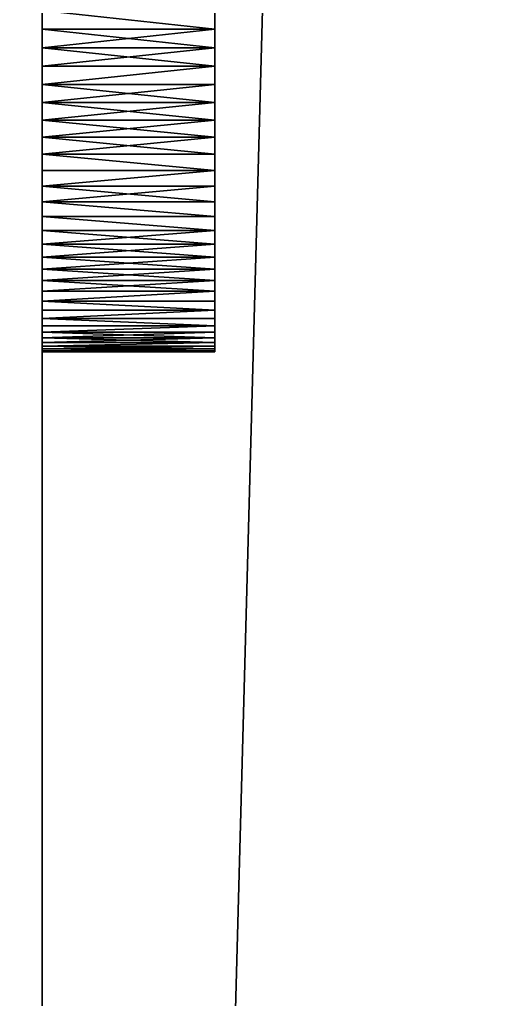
# Model space of a CAD drawing. Header units: millimetres. Extents: x 0 to 520, y -2 to 382.
# Drawn here: x 510.37 to 513.08, y 70.04 to 75.73 of the extents above; entities that cross this region are included whole.
import ezdxf

# ---------------------------------------------------------------- set-up
doc = ezdxf.new("R2010")
doc.units = ezdxf.units.MM

msp = doc.modelspace()

# ---------------------------------------------------------------- linework, layer by layer
at = {"layer": 'BRASS', "color": 52}
for points in [[(499.5, 359.5, 90), (520, 380, 90), (499.5, 20.5, 90)], [(499.5, 20.5, 90), (520, 380, 90), (520, 0, 90)], [(520, 380, 98), (510, 370, 98), (510, 10, 98)], [(520, 380, 98), (510, 10, 98), (520, 0, 98)]]:
    msp.add_3dface(points, dxfattribs=at)
at = {"layer": 'TEAK', "color": 34}
for points in [[(520, 380), (520, 0), (500, 360)], [(520, 0, 90), (520, 380, 90), (510.5, 360, 90)], [(500, 360), (520, 0), (500, 20)], [(520, 0, 90), (510.5, 360, 90), (510.5, 20, 90)], [(510.5, 20, 90), (510.5, 360, 90), (510.5, 321, 86)], [(510.5, 20, 90), (510.5, 321, 86), (510.5, 299, 86)], [(510.5, 20, 90), (510.5, 299, 86), (510.5, 201, 86)], [(510.5, 20, 90), (510.5, 201, 86), (510.5, 179, 86)], [(510.5, 20, 90), (510.5, 179, 86), (510.5, 81, 86)], [(506, 59, 68.5), (510.5, 59, 68.5), (510.5, 81, 68.5)], [(506, 59, 68.5), (510.5, 81, 68.5), (506, 81, 68.5)], [(510.5, 75.6721, 74.1754), (510.5, 81, 86), (510.5, 75.781, 74.1891)], [(510.5, 75.5641, 74.1564), (510.5, 81, 86), (510.5, 75.6721, 74.1754)], [(510.5, 75.4571, 74.132), (510.5, 81, 86), (510.5, 75.5641, 74.1564)], [(510.5, 75.3515, 74.1023), (510.5, 81, 86), (510.5, 75.4571, 74.132)], [(510.5, 75.2476, 74.0673), (510.5, 81, 86), (510.5, 75.3515, 74.1023)], [(510.5, 75.1454, 74.0272), (510.5, 81, 86), (510.5, 75.2476, 74.0673)], [(510.5, 75.0455, 73.9821), (510.5, 81, 86), (510.5, 75.1454, 74.0272)], [(510.5, 75.6721, 69.8246), (510.5, 75.781, 69.8109), (510.5, 81, 68.5)], [(510.5, 64.9545, 73.9821), (510.5, 59, 86), (510.5, 81, 86)], [(510.5, 64.9545, 73.9821), (510.5, 81, 86), (510.5, 75.0455, 73.9821)], [(510.5, 59, 68.5), (510.5, 75.6721, 69.8246), (510.5, 81, 68.5)], [(510.5, 20, 90), (510.5, 81, 86), (510.5, 59, 86)], [(511.5, 78.1666, 71.618), (511.5, 77.3284, 70.2463), (511.5, 75.2476, 69.9327)], [(511.5, 78.1666, 71.618), (511.5, 75.1454, 69.9728), (511.5, 74.4251, 70.4639)], [(511.5, 78.1666, 71.618), (511.5, 75.2476, 69.9327), (511.5, 75.1454, 69.9728)], [(511.5, 78.0479, 72.8038), (511.5, 78.1666, 71.618), (511.5, 74.4251, 70.4639)], [(511.5, 78.0479, 72.8038), (511.5, 74.4251, 70.4639), (511.5, 74.0423, 70.9963)], [(511.5, 77.5749, 73.5361), (511.5, 78.0479, 72.8038), (511.5, 74.0423, 70.9963)], [(511.5, 77.5749, 73.5361), (511.5, 74.0423, 70.9963), (511.5, 73.8822, 72.5958)], [(511.5, 77.5749, 73.5361), (511.5, 74.5036, 73.6127), (511.5, 76.1097, 74.1973)], [(511.5, 77.5749, 73.5361), (511.5, 73.8822, 72.5958), (511.5, 74.5036, 73.6127)], [(511.5, 77.3284, 70.2463), (511.5, 76.3279, 69.8246), (511.5, 75.3515, 69.8977)], [(511.5, 77.3284, 70.2463), (511.5, 75.3515, 69.8977), (511.5, 75.2476, 69.9327)], [(511.5, 76.3279, 69.8246), (511.5, 75.781, 69.8109), (511.5, 75.6721, 69.8246)], [(511.5, 76.3279, 69.8246), (511.5, 75.4571, 69.868), (511.5, 75.3515, 69.8977)], [(511.5, 76.3279, 69.8246), (511.5, 75.6721, 69.8246), (511.5, 75.4571, 69.868)], [(511.5, 76.1097, 74.1973), (511.5, 74.5036, 73.6127), (511.5, 75.6721, 74.1754)], [(511.5, 76.1097, 74.1973), (511.5, 75.6721, 74.1754), (511.5, 76, 74.2)], [(511.5, 76, 74.2), (511.5, 75.6721, 74.1754), (511.5, 75.781, 74.1891)], [(511.5, 75.781, 69.8109), (510.5, 75.781, 69.8109), (511.5, 75.6721, 69.8246)], [(510.5, 75.781, 69.8109), (510.5, 75.6721, 69.8246), (511.5, 75.6721, 69.8246)], [(511.5, 75.6721, 74.1754), (510.5, 75.781, 74.1891), (511.5, 75.781, 74.1891)], [(510.5, 75.6721, 74.1754), (510.5, 75.781, 74.1891), (511.5, 75.6721, 74.1754)], [(510.5, 64.4359, 69.8436), (510.5, 75.5641, 69.8436), (510.5, 75.6721, 69.8246)], [(510.5, 64.3279, 69.8246), (510.5, 64.4359, 69.8436), (510.5, 75.6721, 69.8246)], [(510.5, 59, 68.5), (510.5, 64.3279, 69.8246), (510.5, 75.6721, 69.8246)], [(510.5, 75.6721, 69.8246), (510.5, 75.5641, 69.8436), (511.5, 75.6721, 69.8246)], [(511.5, 75.6721, 69.8246), (510.5, 75.5641, 69.8436), (511.5, 75.5641, 69.8436)], [(510.5, 75.5641, 74.1564), (510.5, 75.6721, 74.1754), (511.5, 75.5641, 74.1564)], [(511.5, 75.5641, 74.1564), (510.5, 75.6721, 74.1754), (511.5, 75.6721, 74.1754)], [(511.5, 75.6721, 69.8246), (511.5, 75.5641, 69.8436), (511.5, 75.4571, 69.868)], [(511.5, 75.6721, 74.1754), (511.5, 74.9478, 73.9321), (511.5, 75.0455, 73.9821)], [(511.5, 75.6721, 74.1754), (511.5, 75.4571, 74.132), (511.5, 75.5641, 74.1564)], [(511.5, 75.6721, 74.1754), (511.5, 74.5036, 73.6127), (511.5, 74.9478, 73.9321)], [(511.5, 75.6721, 74.1754), (511.5, 75.0455, 73.9821), (511.5, 75.4571, 74.132)], [(510.5, 64.4359, 69.8436), (510.5, 75.4571, 69.868), (510.5, 75.5641, 69.8436)], [(510.5, 75.5641, 69.8436), (510.5, 75.4571, 69.868), (511.5, 75.5641, 69.8436)], [(511.5, 75.5641, 69.8436), (510.5, 75.4571, 69.868), (511.5, 75.4571, 69.868)], [(510.5, 75.4571, 74.132), (510.5, 75.5641, 74.1564), (511.5, 75.4571, 74.132)], [(511.5, 75.4571, 74.132), (510.5, 75.5641, 74.1564), (511.5, 75.5641, 74.1564)], [(510.5, 64.5429, 69.868), (510.5, 75.3515, 69.8977), (510.5, 75.4571, 69.868)], [(510.5, 64.4359, 69.8436), (510.5, 64.5429, 69.868), (510.5, 75.4571, 69.868)], [(510.5, 75.4571, 69.868), (510.5, 75.3515, 69.8977), (511.5, 75.4571, 69.868)], [(511.5, 75.4571, 69.868), (510.5, 75.3515, 69.8977), (511.5, 75.3515, 69.8977)], [(511.5, 75.3515, 74.1023), (510.5, 75.3515, 74.1023), (511.5, 75.4571, 74.132)], [(510.5, 75.3515, 74.1023), (510.5, 75.4571, 74.132), (511.5, 75.4571, 74.132)], [(511.5, 75.4571, 74.132), (511.5, 75.0455, 73.9821), (511.5, 75.1454, 74.0272)], [(511.5, 75.4571, 74.132), (511.5, 75.1454, 74.0272), (511.5, 75.2476, 74.0673)], [(511.5, 75.4571, 74.132), (511.5, 75.2476, 74.0673), (511.5, 75.3515, 74.1023)], [(510.5, 64.6485, 69.8977), (510.5, 75.2476, 69.9327), (510.5, 75.3515, 69.8977)], [(510.5, 64.5429, 69.868), (510.5, 64.6485, 69.8977), (510.5, 75.3515, 69.8977)], [(510.5, 75.3515, 69.8977), (510.5, 75.2476, 69.9327), (511.5, 75.3515, 69.8977)], [(511.5, 75.3515, 69.8977), (510.5, 75.2476, 69.9327), (511.5, 75.2476, 69.9327)], [(510.5, 75.2476, 74.0673), (510.5, 75.3515, 74.1023), (511.5, 75.2476, 74.0673)], [(511.5, 75.2476, 74.0673), (510.5, 75.3515, 74.1023), (511.5, 75.3515, 74.1023)], [(510.5, 64.7524, 69.9327), (510.5, 75.1454, 69.9728), (510.5, 75.2476, 69.9327)], [(510.5, 64.6485, 69.8977), (510.5, 64.7524, 69.9327), (510.5, 75.2476, 69.9327)], [(510.5, 75.2476, 69.9327), (510.5, 75.1454, 69.9728), (511.5, 75.2476, 69.9327)], [(511.5, 75.2476, 69.9327), (510.5, 75.1454, 69.9728), (511.5, 75.1454, 69.9728)], [(510.5, 75.1454, 74.0272), (510.5, 75.2476, 74.0673), (511.5, 75.1454, 74.0272)], [(511.5, 75.1454, 74.0272), (510.5, 75.2476, 74.0673), (511.5, 75.2476, 74.0673)], [(510.5, 64.9545, 70.0179), (510.5, 75.0455, 70.0179), (510.5, 75.1454, 69.9728)], [(510.5, 64.8546, 69.9728), (510.5, 64.9545, 70.0179), (510.5, 75.1454, 69.9728)], [(510.5, 64.7524, 69.9327), (510.5, 64.8546, 69.9728), (510.5, 75.1454, 69.9728)], [(511.5, 75.1454, 69.9728), (510.5, 75.1454, 69.9728), (511.5, 75.0455, 70.0179)], [(510.5, 75.1454, 69.9728), (510.5, 75.0455, 70.0179), (511.5, 75.0455, 70.0179)], [(511.5, 75.0455, 73.9821), (510.5, 75.0455, 73.9821), (511.5, 75.1454, 74.0272)], [(510.5, 75.0455, 73.9821), (510.5, 75.1454, 74.0272), (511.5, 75.1454, 74.0272)], [(511.5, 75.1454, 69.9728), (511.5, 75.0455, 70.0179), (511.5, 74.5036, 70.3873)], [(511.5, 75.1454, 69.9728), (511.5, 74.5036, 70.3873), (511.5, 74.4251, 70.4639)], [(510.5, 64.9545, 73.9821), (510.5, 75.0455, 73.9821), (510.5, 74.9478, 73.9321)], [(510.5, 64.9545, 70.0179), (510.5, 74.9478, 70.0679), (510.5, 75.0455, 70.0179)], [(510.5, 75.0455, 70.0179), (510.5, 74.9478, 70.0679), (511.5, 75.0455, 70.0179)], [(511.5, 75.0455, 70.0179), (510.5, 74.9478, 70.0679), (511.5, 74.9478, 70.0679)], [(510.5, 74.9478, 73.9321), (510.5, 75.0455, 73.9821), (511.5, 74.9478, 73.9321)], [(511.5, 74.9478, 73.9321), (510.5, 75.0455, 73.9821), (511.5, 75.0455, 73.9821)], [(511.5, 75.0455, 70.0179), (511.5, 74.9478, 70.0679), (511.5, 74.8528, 70.1228)], [(511.5, 75.0455, 70.0179), (511.5, 74.8528, 70.1228), (511.5, 74.7607, 70.1823)], [(511.5, 75.0455, 70.0179), (511.5, 74.7607, 70.1823), (511.5, 74.6716, 70.2463)], [(511.5, 75.0455, 70.0179), (511.5, 74.6716, 70.2463), (511.5, 74.5859, 70.3147)], [(511.5, 75.0455, 70.0179), (511.5, 74.5859, 70.3147), (511.5, 74.5036, 70.3873)], [(510.5, 65.1472, 73.8772), (510.5, 74.9478, 73.9321), (510.5, 74.8528, 73.8772)], [(510.5, 65.0522, 73.9321), (510.5, 74.9478, 73.9321), (510.5, 65.1472, 73.8772)], [(510.5, 64.9545, 73.9821), (510.5, 74.9478, 73.9321), (510.5, 65.0522, 73.9321)], [(510.5, 65.0522, 70.0679), (510.5, 74.8528, 70.1228), (510.5, 74.9478, 70.0679)], [(510.5, 64.9545, 70.0179), (510.5, 65.0522, 70.0679), (510.5, 74.9478, 70.0679)], [(511.5, 74.9478, 70.0679), (510.5, 74.9478, 70.0679), (511.5, 74.8528, 70.1228)], [(510.5, 74.9478, 70.0679), (510.5, 74.8528, 70.1228), (511.5, 74.8528, 70.1228)], [(510.5, 74.8528, 73.8772), (510.5, 74.9478, 73.9321), (511.5, 74.8528, 73.8772)], [(511.5, 74.8528, 73.8772), (510.5, 74.9478, 73.9321), (511.5, 74.9478, 73.9321)], [(511.5, 74.9478, 73.9321), (511.5, 74.7607, 73.8177), (511.5, 74.8528, 73.8772)], [(511.5, 74.9478, 73.9321), (511.5, 74.5036, 73.6127), (511.5, 74.7607, 73.8177)], [(510.5, 65.2393, 73.8177), (510.5, 74.8528, 73.8772), (510.5, 74.7607, 73.8177)], [(510.5, 65.1472, 73.8772), (510.5, 74.8528, 73.8772), (510.5, 65.2393, 73.8177)], [(510.5, 65.2393, 70.1823), (510.5, 74.7607, 70.1823), (510.5, 74.8528, 70.1228)], [(510.5, 65.1472, 70.1228), (510.5, 65.2393, 70.1823), (510.5, 74.8528, 70.1228)], [(510.5, 65.0522, 70.0679), (510.5, 65.1472, 70.1228), (510.5, 74.8528, 70.1228)], [(511.5, 74.8528, 70.1228), (510.5, 74.7607, 70.1823), (511.5, 74.7607, 70.1823)], [(510.5, 74.8528, 70.1228), (510.5, 74.7607, 70.1823), (511.5, 74.8528, 70.1228)], [(511.5, 74.7607, 73.8177), (510.5, 74.7607, 73.8177), (511.5, 74.8528, 73.8772)], [(510.5, 74.7607, 73.8177), (510.5, 74.8528, 73.8772), (511.5, 74.8528, 73.8772)], [(510.5, 65.2393, 73.8177), (510.5, 74.7607, 73.8177), (510.5, 74.6716, 73.7537)], [(510.5, 65.2393, 70.1823), (510.5, 74.6716, 70.2463), (510.5, 74.7607, 70.1823)], [(511.5, 74.7607, 70.1823), (510.5, 74.6716, 70.2463), (511.5, 74.6716, 70.2463)], [(510.5, 74.7607, 70.1823), (510.5, 74.6716, 70.2463), (511.5, 74.7607, 70.1823)], [(510.5, 74.6716, 73.7537), (510.5, 74.7607, 73.8177), (511.5, 74.6716, 73.7537)], [(511.5, 74.6716, 73.7537), (510.5, 74.7607, 73.8177), (511.5, 74.7607, 73.8177)], [(511.5, 74.7607, 73.8177), (511.5, 74.5036, 73.6127), (511.5, 74.5859, 73.6853)], [(511.5, 74.7607, 73.8177), (511.5, 74.5859, 73.6853), (511.5, 74.6716, 73.7537)], [(510.5, 65.3284, 73.7537), (510.5, 74.6716, 73.7537), (510.5, 74.5859, 73.6853)], [(510.5, 65.2393, 73.8177), (510.5, 74.6716, 73.7537), (510.5, 65.3284, 73.7537)], [(510.5, 65.4141, 70.3147), (510.5, 74.5859, 70.3147), (510.5, 74.6716, 70.2463)], [(510.5, 65.3284, 70.2463), (510.5, 65.4141, 70.3147), (510.5, 74.6716, 70.2463)], [(510.5, 65.2393, 70.1823), (510.5, 65.3284, 70.2463), (510.5, 74.6716, 70.2463)], [(511.5, 74.6716, 70.2463), (510.5, 74.6716, 70.2463), (511.5, 74.5859, 70.3147)], [(510.5, 74.6716, 70.2463), (510.5, 74.5859, 70.3147), (511.5, 74.5859, 70.3147)], [(510.5, 74.5859, 73.6853), (510.5, 74.6716, 73.7537), (511.5, 74.5859, 73.6853)], [(511.5, 74.5859, 73.6853), (510.5, 74.6716, 73.7537), (511.5, 74.6716, 73.7537)], [(510.5, 65.4141, 73.6853), (510.5, 74.5859, 73.6853), (510.5, 74.5036, 73.6127)], [(510.5, 65.3284, 73.7537), (510.5, 74.5859, 73.6853), (510.5, 65.4141, 73.6853)], [(510.5, 65.4141, 70.3147), (510.5, 74.5036, 70.3873), (510.5, 74.5859, 70.3147)], [(511.5, 74.5859, 70.3147), (510.5, 74.5859, 70.3147), (511.5, 74.5036, 70.3873)], [(510.5, 74.5859, 70.3147), (510.5, 74.5036, 70.3873), (511.5, 74.5036, 70.3873)], [(510.5, 74.5036, 73.6127), (510.5, 74.5859, 73.6853), (511.5, 74.5036, 73.6127)], [(511.5, 74.5036, 73.6127), (510.5, 74.5859, 73.6853), (511.5, 74.5859, 73.6853)], [(510.5, 65.4964, 73.6127), (510.5, 74.5036, 73.6127), (510.5, 74.4251, 73.5361)], [(510.5, 65.4141, 73.6853), (510.5, 74.5036, 73.6127), (510.5, 65.4964, 73.6127)], [(510.5, 65.4964, 70.3873), (510.5, 74.4251, 70.4639), (510.5, 74.5036, 70.3873)], [(510.5, 65.4141, 70.3147), (510.5, 65.4964, 70.3873), (510.5, 74.5036, 70.3873)], [(511.5, 74.5036, 70.3873), (510.5, 74.4251, 70.4639), (511.5, 74.4251, 70.4639)], [(510.5, 74.5036, 70.3873), (510.5, 74.4251, 70.4639), (511.5, 74.5036, 70.3873)], [(511.5, 74.4251, 73.5361), (510.5, 74.5036, 73.6127), (511.5, 74.5036, 73.6127)], [(510.5, 74.4251, 73.5361), (510.5, 74.5036, 73.6127), (511.5, 74.4251, 73.5361)], [(511.5, 74.5036, 73.6127), (511.5, 74.28, 73.3717), (511.5, 74.3505, 73.4557)], [(511.5, 74.5036, 73.6127), (511.5, 74.3505, 73.4557), (511.5, 74.4251, 73.5361)], [(511.5, 74.5036, 73.6127), (511.5, 73.8822, 72.5958), (511.5, 74.28, 73.3717)], [(510.5, 65.4964, 73.6127), (510.5, 74.4251, 73.5361), (510.5, 65.5749, 73.5361)], [(510.5, 65.6495, 73.4557), (510.5, 65.5749, 73.5361), (510.5, 74.4251, 73.5361)], [(510.5, 65.6495, 73.4557), (510.5, 74.4251, 73.5361), (510.5, 74.3505, 73.4557)], [(510.5, 65.5749, 70.4639), (510.5, 74.3505, 70.5443), (510.5, 74.4251, 70.4639)], [(510.5, 65.4964, 70.3873), (510.5, 65.5749, 70.4639), (510.5, 74.4251, 70.4639)], [(511.5, 74.4251, 70.4639), (510.5, 74.3505, 70.5443), (511.5, 74.3505, 70.5443)], [(510.5, 74.4251, 70.4639), (510.5, 74.3505, 70.5443), (511.5, 74.4251, 70.4639)], [(511.5, 74.3505, 73.4557), (510.5, 74.4251, 73.5361), (511.5, 74.4251, 73.5361)], [(510.5, 74.3505, 73.4557), (510.5, 74.4251, 73.5361), (511.5, 74.3505, 73.4557)], [(511.5, 74.0423, 70.9963), (511.5, 74.4251, 70.4639), (511.5, 74.3505, 70.5443)], [(510.5, 65.6495, 73.4557), (510.5, 74.3505, 73.4557), (510.5, 74.28, 73.3717)], [(510.5, 65.6495, 70.5443), (510.5, 74.28, 70.6283), (510.5, 74.3505, 70.5443)], [(510.5, 65.5749, 70.4639), (510.5, 65.6495, 70.5443), (510.5, 74.3505, 70.5443)], [(511.5, 74.3505, 70.5443), (510.5, 74.28, 70.6283), (511.5, 74.28, 70.6283)], [(510.5, 74.3505, 70.5443), (510.5, 74.28, 70.6283), (511.5, 74.3505, 70.5443)], [(511.5, 74.28, 73.3717), (510.5, 74.3505, 73.4557), (511.5, 74.3505, 73.4557)], [(510.5, 74.28, 73.3717), (510.5, 74.3505, 73.4557), (511.5, 74.28, 73.3717)], [(511.5, 74.0423, 70.9963), (511.5, 74.3505, 70.5443), (511.5, 74.28, 70.6283)], [(510.5, 65.72, 73.3717), (510.5, 65.6495, 73.4557), (510.5, 74.28, 73.3717)], [(510.5, 65.7863, 73.2842), (510.5, 65.72, 73.3717), (510.5, 74.28, 73.3717)], [(510.5, 65.7863, 73.2842), (510.5, 74.28, 73.3717), (510.5, 74.2137, 73.2842)], [(510.5, 65.72, 70.6283), (510.5, 74.2137, 70.7158), (510.5, 74.28, 70.6283)], [(510.5, 65.6495, 70.5443), (510.5, 65.72, 70.6283), (510.5, 74.28, 70.6283)], [(511.5, 74.28, 70.6283), (510.5, 74.2137, 70.7158), (511.5, 74.2137, 70.7158)], [(510.5, 74.28, 70.6283), (510.5, 74.2137, 70.7158), (511.5, 74.28, 70.6283)], [(511.5, 74.2137, 73.2842), (510.5, 74.28, 73.3717), (511.5, 74.28, 73.3717)], [(510.5, 74.2137, 73.2842), (510.5, 74.28, 73.3717), (511.5, 74.2137, 73.2842)], [(511.5, 74.0423, 70.9963), (511.5, 74.28, 70.6283), (511.5, 74.2137, 70.7158)], [(511.5, 74.28, 73.3717), (511.5, 73.8822, 72.5958), (511.5, 73.9146, 72.7007)], [(511.5, 74.28, 73.3717), (511.5, 74.0947, 73.1), (511.5, 74.1519, 73.1936)], [(511.5, 74.28, 73.3717), (511.5, 74.1519, 73.1936), (511.5, 74.2137, 73.2842)], [(511.5, 74.28, 73.3717), (511.5, 73.9146, 72.7007), (511.5, 74.0947, 73.1)], [(510.5, 65.8481, 73.1936), (510.5, 74.2137, 73.2842), (510.5, 74.1519, 73.1936)], [(510.5, 65.8481, 73.1936), (510.5, 65.7863, 73.2842), (510.5, 74.2137, 73.2842)], [(510.5, 65.8481, 70.8064), (510.5, 74.1519, 70.8064), (510.5, 74.2137, 70.7158)], [(510.5, 65.7863, 70.7158), (510.5, 65.8481, 70.8064), (510.5, 74.2137, 70.7158)], [(510.5, 65.72, 70.6283), (510.5, 65.7863, 70.7158), (510.5, 74.2137, 70.7158)], [(511.5, 74.2137, 70.7158), (510.5, 74.1519, 70.8064), (511.5, 74.1519, 70.8064)], [(510.5, 74.2137, 70.7158), (510.5, 74.1519, 70.8064), (511.5, 74.2137, 70.7158)], [(511.5, 74.1519, 73.1936), (510.5, 74.2137, 73.2842), (511.5, 74.2137, 73.2842)], [(510.5, 74.1519, 73.1936), (510.5, 74.2137, 73.2842), (511.5, 74.1519, 73.1936)], [(511.5, 74.0947, 70.9), (511.5, 74.2137, 70.7158), (511.5, 74.1519, 70.8064)], [(511.5, 74.0423, 70.9963), (511.5, 74.2137, 70.7158), (511.5, 74.0947, 70.9)], [(510.5, 65.9053, 73.1), (510.5, 74.1519, 73.1936), (510.5, 74.0947, 73.1)], [(510.5, 65.9053, 73.1), (510.5, 65.8481, 73.1936), (510.5, 74.1519, 73.1936)], [(510.5, 65.8481, 70.8064), (510.5, 74.0947, 70.9), (510.5, 74.1519, 70.8064)], [(511.5, 74.1519, 70.8064), (510.5, 74.0947, 70.9), (511.5, 74.0947, 70.9)], [(510.5, 74.1519, 70.8064), (510.5, 74.0947, 70.9), (511.5, 74.1519, 70.8064)], [(511.5, 74.0947, 73.1), (510.5, 74.0947, 73.1), (511.5, 74.1519, 73.1936)], [(510.5, 74.0947, 73.1), (510.5, 74.1519, 73.1936), (511.5, 74.1519, 73.1936)], [(510.5, 65.9053, 73.1), (510.5, 74.0947, 73.1), (510.5, 74.0423, 73.0037)], [(510.5, 65.9053, 70.9), (510.5, 74.0423, 70.9963), (510.5, 74.0947, 70.9)], [(510.5, 65.8481, 70.8064), (510.5, 65.9053, 70.9), (510.5, 74.0947, 70.9)], [(511.5, 74.0947, 70.9), (510.5, 74.0947, 70.9), (511.5, 74.0423, 70.9963)], [(510.5, 74.0947, 70.9), (510.5, 74.0423, 70.9963), (511.5, 74.0423, 70.9963)], [(511.5, 74.0423, 73.0037), (510.5, 74.0947, 73.1), (511.5, 74.0947, 73.1)], [(510.5, 74.0423, 73.0037), (510.5, 74.0947, 73.1), (511.5, 74.0423, 73.0037)], [(511.5, 74.0947, 73.1), (511.5, 73.9146, 72.7007), (511.5, 73.9521, 72.8038)], [(511.5, 74.0947, 73.1), (511.5, 73.9521, 72.8038), (511.5, 74.0423, 73.0037)], [(510.5, 65.9577, 73.0037), (510.5, 65.9053, 73.1), (510.5, 74.0423, 73.0037)], [(510.5, 66.0053, 72.9048), (510.5, 74.0423, 73.0037), (510.5, 73.9947, 72.9048)], [(510.5, 66.0053, 72.9048), (510.5, 65.9577, 73.0037), (510.5, 74.0423, 73.0037)], [(510.5, 65.9577, 70.9963), (510.5, 73.9947, 71.0952), (510.5, 74.0423, 70.9963)], [(510.5, 65.9053, 70.9), (510.5, 65.9577, 70.9963), (510.5, 74.0423, 70.9963)], [(511.5, 74.0423, 70.9963), (510.5, 73.9947, 71.0952), (511.5, 73.9947, 71.0952)], [(510.5, 74.0423, 70.9963), (510.5, 73.9947, 71.0952), (511.5, 74.0423, 70.9963)], [(511.5, 73.9947, 72.9048), (510.5, 73.9947, 72.9048), (511.5, 74.0423, 73.0037)], [(510.5, 73.9947, 72.9048), (510.5, 74.0423, 73.0037), (511.5, 74.0423, 73.0037)], [(511.5, 73.8822, 72.5958), (511.5, 74.0423, 70.9963), (511.5, 73.9947, 71.0952)], [(511.5, 74.0423, 73.0037), (511.5, 73.9521, 72.8038), (511.5, 73.9947, 72.9048)], [(510.5, 66.0053, 72.9048), (510.5, 73.9947, 72.9048), (510.5, 73.9521, 72.8038)], [(510.5, 66.0053, 71.0952), (510.5, 73.9521, 71.1962), (510.5, 73.9947, 71.0952)], [(510.5, 65.9577, 70.9963), (510.5, 66.0053, 71.0952), (510.5, 73.9947, 71.0952)], [(511.5, 73.9947, 71.0952), (510.5, 73.9947, 71.0952), (511.5, 73.9521, 71.1962)], [(510.5, 73.9947, 71.0952), (510.5, 73.9521, 71.1962), (511.5, 73.9521, 71.1962)], [(511.5, 73.9521, 72.8038), (510.5, 73.9947, 72.9048), (511.5, 73.9947, 72.9048)], [(510.5, 73.9521, 72.8038), (510.5, 73.9947, 72.9048), (511.5, 73.9521, 72.8038)], [(511.5, 73.8822, 71.4042), (511.5, 73.9947, 71.0952), (511.5, 73.9521, 71.1962)], [(511.5, 73.8822, 72.5958), (511.5, 73.9947, 71.0952), (511.5, 73.8822, 71.4042)], [(510.5, 66.0479, 72.8038), (510.5, 66.0053, 72.9048), (510.5, 73.9521, 72.8038)], [(510.5, 66.0854, 72.7007), (510.5, 73.9521, 72.8038), (510.5, 73.9146, 72.7007)], [(510.5, 66.0854, 72.7007), (510.5, 66.0479, 72.8038), (510.5, 73.9521, 72.8038)], [(510.5, 66.0854, 71.2993), (510.5, 73.9146, 71.2993), (510.5, 73.9521, 71.1962)], [(510.5, 66.0479, 71.1962), (510.5, 66.0854, 71.2993), (510.5, 73.9521, 71.1962)], [(510.5, 66.0053, 71.0952), (510.5, 66.0479, 71.1962), (510.5, 73.9521, 71.1962)], [(510.5, 73.9521, 71.1962), (510.5, 73.9146, 71.2993), (511.5, 73.9521, 71.1962)], [(511.5, 73.9521, 71.1962), (510.5, 73.9146, 71.2993), (511.5, 73.9146, 71.2993)], [(511.5, 73.9146, 72.7007), (510.5, 73.9146, 72.7007), (511.5, 73.9521, 72.8038)], [(510.5, 73.9146, 72.7007), (510.5, 73.9521, 72.8038), (511.5, 73.9521, 72.8038)], [(510.5, 66.1178, 72.5958), (510.5, 73.9146, 72.7007), (510.5, 73.8822, 72.5958)], [(510.5, 66.1178, 72.5958), (510.5, 66.0854, 72.7007), (510.5, 73.9146, 72.7007)], [(510.5, 66.0854, 71.2993), (510.5, 73.8822, 71.4042), (510.5, 73.9146, 71.2993)], [(510.5, 73.9146, 71.2993), (510.5, 73.8822, 71.4042), (511.5, 73.9146, 71.2993)], [(511.5, 73.9146, 71.2993), (510.5, 73.8822, 71.4042), (511.5, 73.8822, 71.4042)], [(511.5, 73.8822, 72.5958), (510.5, 73.9146, 72.7007), (511.5, 73.9146, 72.7007)], [(510.5, 73.8822, 72.5958), (510.5, 73.9146, 72.7007), (511.5, 73.8822, 72.5958)], [(511.5, 73.8822, 71.4042), (511.5, 73.9521, 71.1962), (511.5, 73.9146, 71.2993)], [(510.5, 66.1448, 72.4895), (510.5, 73.8822, 72.5958), (510.5, 73.8552, 72.4895)], [(510.5, 66.1448, 72.4895), (510.5, 66.1178, 72.5958), (510.5, 73.8822, 72.5958)], [(510.5, 66.1448, 71.5105), (510.5, 73.8552, 71.5105), (510.5, 73.8822, 71.4042)], [(510.5, 66.1178, 71.4042), (510.5, 66.1448, 71.5105), (510.5, 73.8822, 71.4042)], [(510.5, 66.0854, 71.2993), (510.5, 66.1178, 71.4042), (510.5, 73.8822, 71.4042)], [(510.5, 73.8822, 71.4042), (510.5, 73.8552, 71.5105), (511.5, 73.8822, 71.4042)], [(511.5, 73.8822, 71.4042), (510.5, 73.8552, 71.5105), (511.5, 73.8552, 71.5105)], [(511.5, 73.8552, 72.4895), (510.5, 73.8822, 72.5958), (511.5, 73.8822, 72.5958)], [(510.5, 73.8552, 72.4895), (510.5, 73.8822, 72.5958), (511.5, 73.8552, 72.4895)], [(510.5, 66.1666, 72.382), (510.5, 66.1448, 72.4895), (510.5, 73.8552, 72.4895)], [(510.5, 66.1666, 72.382), (510.5, 73.8552, 72.4895), (510.5, 73.8334, 72.382)], [(510.5, 66.1448, 71.5105), (510.5, 73.8334, 71.618), (510.5, 73.8552, 71.5105)], [(510.5, 73.8552, 71.5105), (510.5, 73.8334, 71.618), (511.5, 73.8552, 71.5105)], [(511.5, 73.8552, 71.5105), (510.5, 73.8334, 71.618), (511.5, 73.8334, 71.618)], [(511.5, 73.8334, 72.382), (510.5, 73.8334, 72.382), (511.5, 73.8552, 72.4895)], [(510.5, 73.8334, 72.382), (510.5, 73.8552, 72.4895), (511.5, 73.8552, 72.4895)], [(511.5, 73.8007, 72.0548), (511.5, 73.8822, 71.4042), (511.5, 73.8552, 71.5105)], [(511.5, 73.8822, 72.5958), (511.5, 73.8062, 72.1644), (511.5, 73.8334, 72.382)], [(511.5, 73.8822, 72.5958), (511.5, 73.8822, 71.4042), (511.5, 73.8007, 72.0548)], [(511.5, 73.8822, 72.5958), (511.5, 73.8007, 72.0548), (511.5, 73.8062, 72.1644)], [(511.5, 73.8822, 72.5958), (511.5, 73.8334, 72.382), (511.5, 73.8552, 72.4895)], [(511.5, 73.8007, 72.0548), (511.5, 73.8552, 71.5105), (511.5, 73.8334, 71.618)], [(510.5, 66.1666, 72.382), (510.5, 73.8334, 72.382), (510.5, 73.8171, 72.2736)], [(510.5, 66.1666, 71.618), (510.5, 73.8171, 71.7264), (510.5, 73.8334, 71.618)], [(510.5, 66.1448, 71.5105), (510.5, 66.1666, 71.618), (510.5, 73.8334, 71.618)], [(511.5, 73.8334, 71.618), (510.5, 73.8171, 71.7264), (511.5, 73.8171, 71.7264)], [(510.5, 73.8334, 71.618), (510.5, 73.8171, 71.7264), (511.5, 73.8334, 71.618)], [(511.5, 73.8171, 72.2736), (510.5, 73.8334, 72.382), (511.5, 73.8334, 72.382)], [(510.5, 73.8171, 72.2736), (510.5, 73.8334, 72.382), (511.5, 73.8171, 72.2736)], [(510.5, 66.1829, 72.2736), (510.5, 66.1666, 72.382), (510.5, 73.8171, 72.2736)], [(510.5, 66.1938, 72.1644), (510.5, 73.8171, 72.2736), (510.5, 73.8062, 72.1644)], [(510.5, 66.1938, 72.1644), (510.5, 66.1829, 72.2736), (510.5, 73.8171, 72.2736)], [(510.5, 66.1829, 71.7264), (510.5, 73.8062, 71.8356), (510.5, 73.8171, 71.7264)], [(510.5, 66.1666, 71.618), (510.5, 66.1829, 71.7264), (510.5, 73.8171, 71.7264)], [(511.5, 73.8171, 71.7264), (510.5, 73.8062, 71.8356), (511.5, 73.8062, 71.8356)], [(510.5, 73.8171, 71.7264), (510.5, 73.8062, 71.8356), (511.5, 73.8171, 71.7264)], [(511.5, 73.8062, 72.1644), (510.5, 73.8171, 72.2736), (511.5, 73.8171, 72.2736)], [(510.5, 73.8062, 72.1644), (510.5, 73.8171, 72.2736), (511.5, 73.8062, 72.1644)], [(510.5, 66.1993, 72.0548), (510.5, 73.8062, 72.1644), (510.5, 73.8007, 72.0548)], [(510.5, 66.1993, 72.0548), (510.5, 66.1938, 72.1644), (510.5, 73.8062, 72.1644)], [(510.5, 66.1938, 71.8356), (510.5, 73.8007, 71.9452), (510.5, 73.8062, 71.8356)], [(510.5, 66.1829, 71.7264), (510.5, 66.1938, 71.8356), (510.5, 73.8062, 71.8356)], [(511.5, 73.8062, 71.8356), (510.5, 73.8007, 71.9452), (511.5, 73.8007, 71.9452)], [(510.5, 73.8062, 71.8356), (510.5, 73.8007, 71.9452), (511.5, 73.8062, 71.8356)], [(511.5, 73.8007, 72.0548), (510.5, 73.8062, 72.1644), (511.5, 73.8062, 72.1644)], [(510.5, 73.8007, 72.0548), (510.5, 73.8062, 72.1644), (511.5, 73.8007, 72.0548)], [(510.5, 66.1993, 71.9452), (510.5, 73.8007, 72.0548), (510.5, 73.8007, 71.9452)], [(510.5, 66.1993, 71.9452), (510.5, 66.1993, 72.0548), (510.5, 73.8007, 72.0548)], [(510.5, 66.1938, 71.8356), (510.5, 66.1993, 71.9452), (510.5, 73.8007, 71.9452)], [(511.5, 73.8007, 71.9452), (510.5, 73.8007, 72.0548), (511.5, 73.8007, 72.0548)], [(510.5, 73.8007, 71.9452), (510.5, 73.8007, 72.0548), (511.5, 73.8007, 71.9452)], [(511.5, 73.8062, 71.8356), (511.5, 73.8334, 71.618), (511.5, 73.8171, 71.7264)], [(511.5, 73.8007, 72.0548), (511.5, 73.8334, 71.618), (511.5, 73.8062, 71.8356)], [(511.5, 73.8334, 72.382), (511.5, 73.8062, 72.1644), (511.5, 73.8171, 72.2736)], [(511.5, 73.8007, 72.0548), (511.5, 73.8062, 71.8356), (511.5, 73.8007, 71.9452)]]:
    msp.add_3dface(points, dxfattribs=at)

doc.saveas('drawing.dxf')
